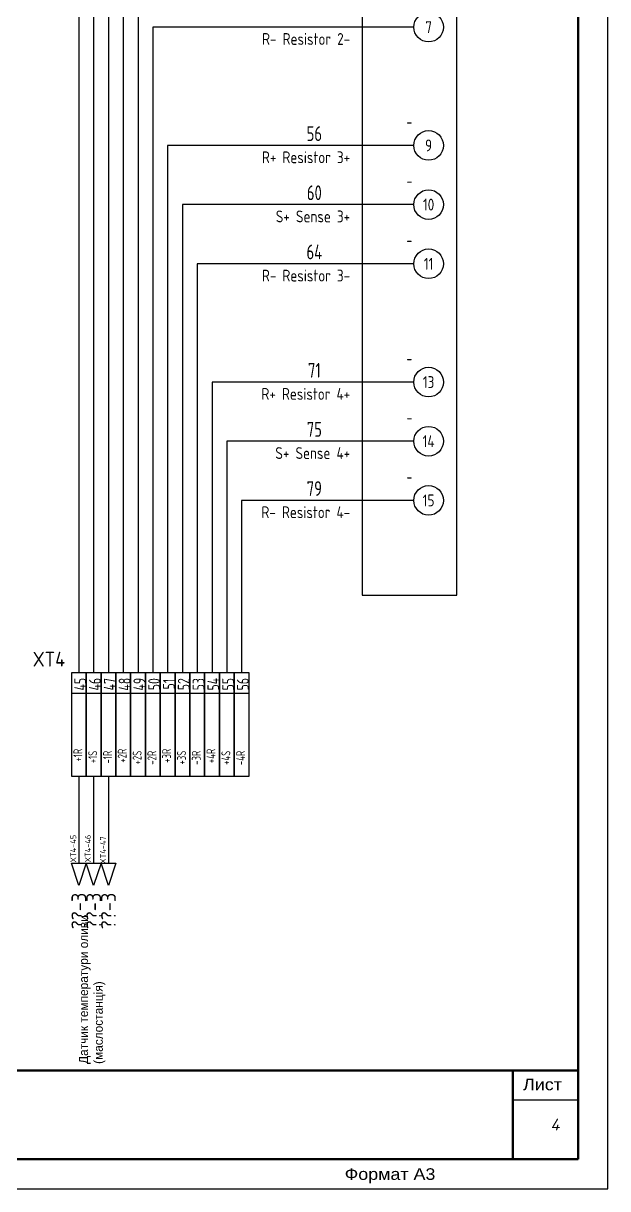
# Model space of a CAD drawing. Extents: x -20 to 400, y -5 to 292.
# Drawn here: x 301.3 to 400, y -5 to 192 of the extents above; entities that cross this region are included whole.
import ezdxf
from ezdxf.enums import TextEntityAlignment as Align

# ---------------------------------------------------------------- set-up
doc = ezdxf.new("R2010")
doc.units = 0
doc.linetypes.add('Caddy_Solid', pattern=[0])
for name, color, linetype in [('100', 7, 'Continuous'), ('BLU_2.5mm^2', 5, 'Continuous'), ('DESC', 1, 'Continuous'), ('GRN_0.75mm^2', 3, 'Continuous'), ('MISC', 2, 'Continuous'), ('SYMS', 7, 'Continuous'), ('TAGS', 51, 'Continuous'), ('TERMS', 4, 'Continuous'), ('TITLE', 7, 'Continuous'), ('WIRENO', 70, 'Continuous'), ('XREF', 7, 'Continuous')]:
    doc.layers.add(name, color=color, linetype=linetype)
doc.styles.add('Caddy_Vectorfont1n', font='arial.ttf', dxfattribs={"width": 1.1})
doc.styles.add('ITALIC', font='ITALIC')
doc.styles.add('SIMPLEX', font='simplex')
doc.styles.add('WD_IEC', font='ISOCP2.shx', dxfattribs={"width": 0.9, "height": 4})

# ---------------------------------------------------------------- blocks, each defined once
blk = doc.blocks.new('wd_tb')
at = {"layer": 'TITLE', "color": 1, "style": 'SIMPLEX'}
blk.add_attdef('CAD#', (-14.33, 3.62), '', height=1.25, rotation=90, dxfattribs=at)
at = {"layer": 'TITLE', "color": 1, "style": 'ITALIC'}
for tag, p in [('DWG#', (377.5, 6.5)), ('TITLE#1', (133.27, -3.8)), ('TITLE#2', (163.84, -3.8)), ('TITLE#3', (197.71, -3.8))]:
    blk.add_attdef(tag, text='', height=2, dxfattribs=at).set_placement(p, align=Align.CENTER)
at = {"layer": 'TITLE', "color": 1}
for tag, p, height, style in [('JOB#', (277.8, 5.56), 2, 'ITALIC'), ('ENGINEER', (9.37, -2.98), 1.25, 'ITALIC'), ('CHKDBY', (40.35, -2.98), 1.25, 'ITALIC'), ('SHTS', (385.36, -3.42), 2, 'ITALIC'), ('DRAWNBY', (70.5, -3.39), 1.25, 'ITALIC'), ('DATE', (98.17, -3.8), 1.25, 'SIMPLEX')]:
    blk.add_attdef(tag, p, '', height=height, dxfattribs=dict(at, style=style))
at = {"layer": 'TITLE', "color": 1, "style": 'ITALIC'}
blk.add_attdef('SH#', text='', height=2, dxfattribs=at).set_placement((391.86, 4.83), align=Align.RIGHT)
at = {"layer": 'TITLE', "color": 7, "flags": 9}
blk.add_attdef('WD_TB', (-0.02, 0.56), '', height=1.57, dxfattribs=at)
at = {"layer": 'TITLE', "color": 1, "style": 'ITALIC', "flags": 3}
blk.add_attdef('TITLE#4', text='', height=2, dxfattribs=at).set_placement((230.75, -4.22), align=Align.CENTER)
blk = doc.blocks.new('PLCIO_396C')
at = {"layer": 'SYMS'}
for p, q in [((8, 8), (-8, 8)), ((-8, 8), (-8, -156)), ((8, -156), (8, 8)), ((-8, -156), (8, -156))]:
    blk.add_line(p, q, dxfattribs=at)
for centre in [(0, 0), (3.25, -10), (3.25, -20), (3.25, -40), (3.25, -50), (3.25, -60), (3.25, -80), (3.25, -90), (3.25, -100), (3.25, -120), (3.25, -130), (3.25, -140)]:
    blk.add_circle(centre, 2.5, dxfattribs=at)
at = {"layer": 'SYMS', "style": 'WD_IEC'}
for tag, height, width, p in [('INST', 2.5, 0.8, (0, 26.5)), ('LOC', 2.5, 0.8, (0, 23.5)), ('MFG', 2.5, 0.8, (0, 20.5)), ('CAT', 2.5, 0.8, (0, 17.5)), ('LINE1', 2.5, 0.9, (0, 14.5)), ('LINE2', 2.5, 0.9, (0, 11.5)), ('DESC', 2.5, 0.9, (0, 8.473)), ('TAG', 2.5, 0.8, (0, 5.489)), ('TAGA01', 2, 0.8, (0, 3)), ('TAGA02', 2, 0.8, (0, -7)), ('TAGA03', 2, 0.8, (0, -17)), ('TAGA05', 2, 0.8, (0, -37)), ('TAGA06', 2, 0.8, (0, -47)), ('TAGA07', 2, 0.8, (0, -57)), ('TAGA09', 2, 0.8, (0, -77)), ('TAGA10', 2, 0.8, (0, -87)), ('TAGA11', 2, 0.8, (0, -97)), ('TAGA13', 2, 0.8, (0, -117)), ('TAGA14', 2, 0.8, (0, -127)), ('TAGA15', 2, 0.8, (0, -137))]:
    blk.add_attdef(tag, text='', height=height, dxfattribs=dict(at, width=width)).set_placement(p, align=Align.CENTER)
at = {"layer": 'SYMS', "linetype": 'Continuous', "style": 'WD_IEC', "width": 0.9, "flags": 9}
blk.add_attdef('ASSYCODE', text='', height=0.32, dxfattribs=at).set_placement((3.68, 17.142), align=Align.CENTER)
at = {"layer": 'SYMS', "style": 'WD_IEC', "width": 0.9}
for tag, p in [('DESCA01', (20, 0.5)), ('DESCB01', (20, -2.625)), ('DESCC01', (20, -5.75)), ('DESCD01', (20, -8.875)), ('DESCA02', (20, -9.5)), ('DESCE01', (20, -12)), ('DESCB02', (20, -12.625)), ('DESCC02', (20, -15.75)), ('DESCD02', (20, -18.875)), ('DESCA03', (20, -19.5)), ('DESCE02', (20, -22)), ('DESCB03', (20, -22.625)), ('DESCC03', (20, -25.75)), ('DESCD03', (20, -28.875)), ('DESCE03', (20, -32)), ('DESCA05', (20, -39.5)), ('DESCB05', (20, -42.625)), ('DESCC05', (20, -45.75)), ('DESCD05', (20, -48.875)), ('DESCA06', (20, -49.5)), ('DESCE05', (20, -52)), ('DESCB06', (20, -52.625)), ('DESCC06', (20, -55.75)), ('DESCD06', (20, -58.875)), ('DESCA07', (20, -59.5)), ('DESCE06', (20, -62)), ('DESCB07', (20, -62.625)), ('DESCC07', (20, -65.75)), ('DESCD07', (20, -68.875)), ('DESCE07', (20, -72)), ('DESCA09', (20, -79.5)), ('DESCB09', (20, -82.625)), ('DESCC09', (20, -85.75)), ('DESCD09', (20, -88.875)), ('DESCA10', (20, -89.5)), ('DESCE09', (20, -92)), ('DESCB10', (20, -92.625)), ('DESCC10', (20, -95.75)), ('DESCD10', (20, -98.875)), ('DESCA11', (20, -99.5)), ('DESCE10', (20, -102)), ('DESCB11', (20, -102.625)), ('DESCC11', (20, -105.75)), ('DESCD11', (20, -108.875)), ('DESCE11', (20, -112)), ('DESCA13', (20, -119.5)), ('DESCB13', (20, -122.625)), ('DESCC13', (20, -125.75)), ('DESCD13', (20, -128.875)), ('DESCA14', (20, -129.5)), ('DESCE13', (20, -132)), ('DESCB14', (20, -132.625)), ('DESCC14', (20, -135.75)), ('DESCD14', (20, -138.875)), ('DESCA15', (20, -139.5)), ('DESCE14', (20, -142)), ('DESCB15', (20, -142.625)), ('DESCC15', (20, -145.75)), ('DESCD15', (20, -148.875)), ('DESCE15', (20, -152))]:
    blk.add_attdef(tag, p, '', height=2.5, dxfattribs=at)
for tag, p in [('TERM01', (0, 0)), ('TERM02', (3.25, -10)), ('TERM03', (3.25, -20)), ('TERM05', (3.25, -40)), ('TERM06', (3.25, -50)), ('TERM07', (3.25, -60)), ('TERM09', (3.25, -80)), ('TERM10', (3.25, -90)), ('TERM11', (3.25, -100)), ('TERM13', (3.25, -120)), ('TERM14', (3.25, -130)), ('TERM15', (3.25, -140))]:
    blk.add_attdef(tag, text='', height=2, dxfattribs=at).set_placement(p, align=Align.MIDDLE_CENTER)
at = {"layer": 'SYMS', "style": 'WD_IEC', "width": 0.9, "flags": 1}
for tag, p in [('X4TERM01', (-2.5, 0)), ('X4TERM02', (0.75, -10)), ('X4TERM03', (0.75, -20)), ('X4TERM05', (0.75, -40)), ('X4TERM06', (0.75, -50)), ('X4TERM07', (0.75, -60)), ('X4TERM09', (0.75, -80)), ('X4TERM10', (0.75, -90)), ('X4TERM11', (0.75, -100)), ('X4TERM13', (0.75, -120)), ('X4TERM14', (0.75, -130)), ('X4TERM15', (0.75, -140))]:
    blk.add_attdef(tag, p, '', height=0.32, dxfattribs=at)
at = {"layer": 'SYMS', "style": 'WD_IEC', "width": 0.9}
for tag, p in [('TERMDESC01', (-10, -1)), ('TERMDESC02', (-10, -11)), ('TERMDESC03', (-10, -21)), ('TERMDESC05', (-10, -41)), ('TERMDESC06', (-10, -51)), ('TERMDESC07', (-10, -61)), ('TERMDESC09', (-10, -81)), ('TERMDESC10', (-10, -91)), ('TERMDESC11', (-10, -101)), ('TERMDESC13', (-10, -121)), ('TERMDESC14', (-10, -131)), ('TERMDESC15', (-10, -141))]:
    blk.add_attdef(tag, text='', height=2, dxfattribs=at).set_placement(p, align=Align.TOP_RIGHT)
blk = doc.blocks.new('VT0001_002')
at = {"layer": 'BLU_2.5mm^2', "color": 0, "transparency": 33554687}
blk.add_line((0, -3.43), (2.5, -3.43), dxfattribs=at)
blk.add_lwpolyline([(0, -17.5), (2.5, -17.5), (2.5, 0), (0, 0)], close=True, dxfattribs=at)
at = {"color": 2, "lineweight": 15, "true_color": 0xf1eb1f, "transparency": 33554687, "style": 'WD_IEC', "flags": 1}
for tag, p, height in [('ASSYCODE', (2.75, 7.32), 1), ('CATDESC', (2.75, 5.82), 1), ('MFG', (2.75, 3.82), 1.5), ('CAT', (2.75, 1.32), 1.5)]:
    blk.add_attdef(tag, p, '', height=height, dxfattribs=at)
at = {"color": 2, "lineweight": 15, "true_color": 0xf1eb1f, "transparency": 33554687, "style": 'WD_IEC'}
for tag, p in [('INST', (-2.25, 5.32)), ('LOC', (-2.25, 1.32)), ('DESC1', (-2.25, -10.43)), ('DESC2', (-2.25, -13.93)), ('DESC3', (-2.25, -17.43))]:
    blk.add_attdef(tag, text='', height=2.5, dxfattribs=at).set_placement(p, align=Align.RIGHT)
at = {"color": 2, "lineweight": 15, "true_color": 0xf1eb1f, "transparency": 33554687, "style": 'WD_IEC', "width": 0.8}
blk.add_attdef('TERM01', text='', height=2, rotation=89.5557, dxfattribs=at).set_placement((0.47, -1.92), align=Align.TOP_CENTER)
at = {"color": 0, "transparency": 33554687, "flags": 1}
blk.add_attdef('X2LINK', (1.25, 0), '', height=0.01, dxfattribs=at)
at = {"color": 0, "transparency": 33554687, "style": 'WD_IEC', "flags": 1}
for tag, p, height in [('X2TERM01', (1.25, 0), 0.08), ('STRIPSEQ', (0, -3.43), 0.03), ('LINKTERM', (0, -3.47), 0.03), ('X8TERM01', (1.25, -17.5), 0.08)]:
    blk.add_attdef(tag, p, '', height=height, dxfattribs=at)
at = {"color": 2, "lineweight": 15, "true_color": 0xf1eb1f, "transparency": 33554687, "style": 'WD_IEC', "flags": 8}
blk.add_attdef('TAGSTRIP', text='', height=2.5, dxfattribs=at).set_placement((-2.25, -2.93), align=Align.RIGHT)
blk = doc.blocks.new('WD_WNH')
at = {"linetype": 'Continuous', "style": 'WD_IEC', "width": 0.8}
blk.add_attdef('WIRENO', text='', height=2.5, dxfattribs=at).set_placement((0, 0.75), align=Align.CENTER)
at = {"style": 'WD_IEC', "flags": 1}
for tag, p in [('W08USER', (0, 0.375)), ('W04USER', (0, 0.875)), ('W05USER', (0, 0.75)), ('W09USER', (0, 0.25)), ('W03USER', (0, 1)), ('W06USER', (0, 0.625)), ('W07USER', (0, 0.5)), ('W02USER', (0, 1.125)), ('W01USER', (0, 1.25)), ('W10USER', (0, 0.125))]:
    blk.add_attdef(tag, text='', height=0.08, dxfattribs=at).set_placement(p, align=Align.CENTER)
blk = doc.blocks.new('HA1S4')
blk.add_lwpolyline([(0, -3.75), (-1.25, 0), (1.25, 0)], close=True)
at = {"style": 'WD_IEC', "flags": 8}
blk.add_attdef('WIRENO', (-1, 1.25), '', height=2.5, rotation=90, dxfattribs=at)
at = {"style": 'WD_IEC'}
blk.add_attdef('DESC1', text='', height=2.5, rotation=90, dxfattribs=at).set_placement((1, 1.25), align=Align.TOP_LEFT)
at = {"style": 'WD_IEC', "flags": 1}
blk.add_attdef('X2TERM01', (0, 0), '', height=0.32, dxfattribs=at)
blk.add_attdef('SIGCODE', text='', height=1, dxfattribs=at).set_placement((-2.5, -3.2), align=Align.RIGHT)
at = {"style": 'WD_IEC'}
blk.add_attdef('XREF', text='', height=2.5, rotation=90, dxfattribs=at).set_placement((0, -5), align=Align.MIDDLE_RIGHT)

msp = doc.modelspace()

# ---------------------------------------------------------------- linework, layer by layer
at = {"layer": '100', "linetype": 'Caddy_Solid', "lineweight": 50}
for p, q in [((395, 286.94), (395, 0)), ((210, 15), (395, 15)), ((384, 0), (384, 15)), ((395, 0), (-12, 0))]:
    msp.add_line(p, q, dxfattribs=at)
at = {"layer": '100', "linetype": 'Caddy_Solid', "lineweight": 25}
msp.add_line((384, 10), (395, 10), dxfattribs=at)
at = {"layer": 'GRN_0.75mm^2'}
for p, q in [((310.64, 251.35), (310.64, 82.21)), ((313.14, 241.35), (313.14, 82.21)), ((315.64, 231.35), (315.64, 82.21)), ((318.14, 211.35), (318.14, 82.21)), ((320.64, 201.35), (320.64, 82.21)), ((367.24, 191.35), (323.14, 191.35)), ((323.14, 191.35), (323.14, 82.21)), ((367.24, 171.35), (325.64, 171.35)), ((325.64, 171.35), (325.64, 82.21)), ((367.24, 161.35), (328.14, 161.35)), ((328.14, 161.35), (328.14, 82.21)), ((367.24, 151.35), (330.64, 151.35)), ((330.64, 151.35), (330.64, 82.21)), ((367.24, 131.35), (333.14, 131.35)), ((333.14, 131.35), (333.14, 82.21)), ((367.24, 121.35), (335.64, 121.35)), ((335.64, 121.35), (335.64, 82.21)), ((367.24, 111.35), (338.14, 111.35)), ((338.14, 111.35), (338.14, 82.21)), ((310.64, 64.71), (310.64, 50.02)), ((313.14, 64.71), (313.14, 50.02)), ((315.64, 64.71), (315.64, 50.02))]:
    msp.add_line(p, q, dxfattribs=at)
at = {"layer": 'SYMS'}
msp.add_lwpolyline([(-20, -5), (400, -5), (400, 292), (-20, 292)], close=True, dxfattribs=at)

# ---------------------------------------------------------------- block references
ref = msp.add_blockref('PLCIO_396C', (366.49, 251.35), dxfattribs=at)
ref.add_attrib('TERM01', '1', dxfattribs={"layer": 'TERMS', "height": 2, "style": 'WD_IEC', "width": 0.9}).set_placement((366.49, 251.35), align=Align.MIDDLE_CENTER)
ref.add_attrib('TAGA01', '-', dxfattribs={"layer": 'TAGS', "height": 2, "style": 'WD_IEC', "width": 0.8}).set_placement((366.49, 254.35), align=Align.CENTER)
ref.add_attrib('CAT', '178772', dxfattribs={"layer": 'MISC', "height": 2.5, "style": 'WD_IEC', "width": 0.8}).set_placement((366.49, 268.85), align=Align.CENTER)
ref.add_attrib('MFG', 'Eaton', dxfattribs={"layer": 'MISC', "height": 2.5, "style": 'WD_IEC', "width": 0.8}).set_placement((366.49, 271.85), align=Align.CENTER)
ref.add_attrib('LINE2', 'SLOT ', dxfattribs={"layer": 'MISC', "height": 2.5, "style": 'WD_IEC', "width": 0.9}).set_placement((366.49, 262.85), align=Align.CENTER)
ref.add_attrib('TAG', 'PLC6', dxfattribs={"layer": 'TAGS', "height": 2.5, "style": 'WD_IEC', "width": 0.8}).set_placement((366.49, 256.83), align=Align.CENTER)
ref.add_attrib('DESC', '4AI-PTNI', dxfattribs={"layer": 'DESC', "height": 2.5, "style": 'WD_IEC', "width": 0.9}).set_placement((366.49, 259.82), align=Align.CENTER)
ref.add_attrib('LINE1', 'RACK ', dxfattribs={"layer": 'MISC', "height": 2.5, "style": 'WD_IEC', "width": 0.9}).set_placement((366.49, 265.85), align=Align.CENTER)
ref.add_attrib('TERMDESC01', 'R+ Resistor 1+', dxfattribs={"layer": 'TERMS', "height": 2, "style": 'WD_IEC', "width": 0.9}).set_placement((356.49, 250.35), align=Align.TOP_RIGHT)
ref.add_attrib('TERM02', '2', dxfattribs={"layer": 'TERMS', "height": 2, "style": 'WD_IEC', "width": 0.9}).set_placement((369.74, 241.35), align=Align.MIDDLE_CENTER)
ref.add_attrib('TAGA02', '-', dxfattribs={"layer": 'TAGS', "height": 2, "style": 'WD_IEC', "width": 0.8}).set_placement((366.49, 244.35), align=Align.CENTER)
ref.add_attrib('TERMDESC02', 'S+ Sense 1+', dxfattribs={"layer": 'TERMS', "height": 2, "style": 'WD_IEC', "width": 0.9}).set_placement((356.49, 240.35), align=Align.TOP_RIGHT)
ref.add_attrib('TERM03', '3', dxfattribs={"layer": 'TERMS', "height": 2, "style": 'WD_IEC', "width": 0.9}).set_placement((369.74, 231.35), align=Align.MIDDLE_CENTER)
ref.add_attrib('TAGA03', '-', dxfattribs={"layer": 'TAGS', "height": 2, "style": 'WD_IEC', "width": 0.8}).set_placement((366.49, 234.35), align=Align.CENTER)
ref.add_attrib('TERMDESC03', 'R- Resistor 1-', dxfattribs={"layer": 'TERMS', "height": 2, "style": 'WD_IEC', "width": 0.9}).set_placement((356.49, 230.35), align=Align.TOP_RIGHT)
ref.add_attrib('TERM05', '5', dxfattribs={"layer": 'TERMS', "height": 2, "style": 'WD_IEC', "width": 0.9}).set_placement((369.74, 211.35), align=Align.MIDDLE_CENTER)
ref.add_attrib('TAGA05', '-', dxfattribs={"layer": 'TAGS', "height": 2, "style": 'WD_IEC', "width": 0.8}).set_placement((366.49, 214.35), align=Align.CENTER)
ref.add_attrib('TERMDESC05', 'R+ Resistor 2+', dxfattribs={"layer": 'TERMS', "height": 2, "style": 'WD_IEC', "width": 0.9}).set_placement((356.49, 210.35), align=Align.TOP_RIGHT)
ref.add_attrib('TERM06', '6', dxfattribs={"layer": 'TERMS', "height": 2, "style": 'WD_IEC', "width": 0.9}).set_placement((369.74, 201.35), align=Align.MIDDLE_CENTER)
ref.add_attrib('TAGA06', '-', dxfattribs={"layer": 'TAGS', "height": 2, "style": 'WD_IEC', "width": 0.8}).set_placement((366.49, 204.35), align=Align.CENTER)
ref.add_attrib('TERMDESC06', 'S+ Sense 2+', dxfattribs={"layer": 'TERMS', "height": 2, "style": 'WD_IEC', "width": 0.9}).set_placement((356.49, 200.35), align=Align.TOP_RIGHT)
ref.add_attrib('TERM07', '7', dxfattribs={"layer": 'TERMS', "height": 2, "style": 'WD_IEC', "width": 0.9}).set_placement((369.74, 191.35), align=Align.MIDDLE_CENTER)
ref.add_attrib('TAGA07', '-', dxfattribs={"layer": 'TAGS', "height": 2, "style": 'WD_IEC', "width": 0.8}).set_placement((366.49, 194.35), align=Align.CENTER)
ref.add_attrib('TERMDESC07', 'R- Resistor 2-', dxfattribs={"layer": 'TERMS', "height": 2, "style": 'WD_IEC', "width": 0.9}).set_placement((356.49, 190.35), align=Align.TOP_RIGHT)
ref.add_attrib('TERM09', '9', dxfattribs={"layer": 'TERMS', "height": 2, "style": 'WD_IEC', "width": 0.9}).set_placement((369.74, 171.35), align=Align.MIDDLE_CENTER)
ref.add_attrib('TAGA09', '-', dxfattribs={"layer": 'TAGS', "height": 2, "style": 'WD_IEC', "width": 0.8}).set_placement((366.49, 174.35), align=Align.CENTER)
ref.add_attrib('TERMDESC09', 'R+ Resistor 3+', dxfattribs={"layer": 'TERMS', "height": 2, "style": 'WD_IEC', "width": 0.9}).set_placement((356.49, 170.35), align=Align.TOP_RIGHT)
ref.add_attrib('TERM10', '10', dxfattribs={"layer": 'TERMS', "height": 2, "style": 'WD_IEC', "width": 0.9}).set_placement((369.74, 161.35), align=Align.MIDDLE_CENTER)
ref.add_attrib('TAGA10', '-', dxfattribs={"layer": 'TAGS', "height": 2, "style": 'WD_IEC', "width": 0.8}).set_placement((366.49, 164.35), align=Align.CENTER)
ref.add_attrib('TERMDESC10', 'S+ Sense 3+', dxfattribs={"layer": 'TERMS', "height": 2, "style": 'WD_IEC', "width": 0.9}).set_placement((356.49, 160.35), align=Align.TOP_RIGHT)
ref.add_attrib('TERM11', '11', dxfattribs={"layer": 'TERMS', "height": 2, "style": 'WD_IEC', "width": 0.9}).set_placement((369.74, 151.35), align=Align.MIDDLE_CENTER)
ref.add_attrib('TAGA11', '-', dxfattribs={"layer": 'TAGS', "height": 2, "style": 'WD_IEC', "width": 0.8}).set_placement((366.49, 154.35), align=Align.CENTER)
ref.add_attrib('TERMDESC11', 'R- Resistor 3-', dxfattribs={"layer": 'TERMS', "height": 2, "style": 'WD_IEC', "width": 0.9}).set_placement((356.49, 150.35), align=Align.TOP_RIGHT)
ref.add_attrib('TERM13', '13', dxfattribs={"layer": 'TERMS', "height": 2, "style": 'WD_IEC', "width": 0.9}).set_placement((369.74, 131.35), align=Align.MIDDLE_CENTER)
ref.add_attrib('TAGA13', '-', dxfattribs={"layer": 'TAGS', "height": 2, "style": 'WD_IEC', "width": 0.8}).set_placement((366.49, 134.35), align=Align.CENTER)
ref.add_attrib('TERMDESC13', 'R+ Resistor 4+', dxfattribs={"layer": 'TERMS', "height": 2, "style": 'WD_IEC', "width": 0.9}).set_placement((356.49, 130.35), align=Align.TOP_RIGHT)
ref.add_attrib('TERM14', '14', dxfattribs={"layer": 'TERMS', "height": 2, "style": 'WD_IEC', "width": 0.9}).set_placement((369.74, 121.35), align=Align.MIDDLE_CENTER)
ref.add_attrib('TAGA14', '-', dxfattribs={"layer": 'TAGS', "height": 2, "style": 'WD_IEC', "width": 0.8}).set_placement((366.49, 124.35), align=Align.CENTER)
ref.add_attrib('TERMDESC14', 'S+ Sense 4+', dxfattribs={"layer": 'TERMS', "height": 2, "style": 'WD_IEC', "width": 0.9}).set_placement((356.49, 120.35), align=Align.TOP_RIGHT)
ref.add_attrib('TERM15', '15', dxfattribs={"layer": 'TERMS', "height": 2, "style": 'WD_IEC', "width": 0.9}).set_placement((369.74, 111.35), align=Align.MIDDLE_CENTER)
ref.add_attrib('TAGA15', '-', dxfattribs={"layer": 'TAGS', "height": 2, "style": 'WD_IEC', "width": 0.8}).set_placement((366.49, 114.35), align=Align.CENTER)
ref.add_attrib('TERMDESC15', 'R- Resistor 4-', dxfattribs={"layer": 'TERMS', "height": 2, "style": 'WD_IEC', "width": 0.9}).set_placement((356.49, 110.35), align=Align.TOP_RIGHT)
ref = msp.add_blockref('VT0001_002', (309.39, 82.21), dxfattribs=at)
ref.add_attrib('TERM01', '45', dxfattribs={"layer": 'TERMS', "color": 2, "lineweight": 15, "true_color": 0xf1eb1f, "transparency": 33554687, "height": 2, "rotation": 89.5557, "style": 'WD_IEC', "width": 0.8}).set_placement((309.86, 80.29), align=Align.TOP_CENTER)
ref.add_attrib('TAGSTRIP', 'XT4', dxfattribs={"layer": 'TAGS', "color": 2, "lineweight": 15, "true_color": 0xf1eb1f, "transparency": 33554687, "height": 2.5, "style": 'WD_IEC', "flags": 8}).set_placement((308.32, 83.26), align=Align.RIGHT)
ref.add_attrib('DESC1', '+1R', dxfattribs={"layer": 'DESC', "color": 2, "lineweight": 15, "true_color": 0xf1eb1f, "transparency": 33554687, "height": 1.5, "rotation": 90, "style": 'WD_IEC', "width": 0.8}).set_placement((311.21, 69.37), align=Align.RIGHT)
ref = msp.add_blockref('VT0001_002', (311.89, 82.21), dxfattribs=at)
ref.add_attrib('TERM01', '46', dxfattribs={"layer": 'TERMS', "color": 2, "lineweight": 15, "true_color": 0xf1eb1f, "transparency": 33554687, "height": 2, "rotation": 89.5557, "style": 'WD_IEC', "width": 0.8}).set_placement((312.36, 80.29), align=Align.TOP_CENTER)
ref.add_attrib('DESC1', '+1S', dxfattribs={"layer": 'DESC', "color": 2, "lineweight": 15, "true_color": 0xf1eb1f, "transparency": 33554687, "height": 1.5, "rotation": 90, "style": 'WD_IEC', "width": 0.8}).set_placement((313.73, 69.03), align=Align.RIGHT)
ref = msp.add_blockref('VT0001_002', (314.39, 82.21), dxfattribs=at)
ref.add_attrib('TERM01', '47', dxfattribs={"layer": 'TERMS', "color": 2, "lineweight": 15, "true_color": 0xf1eb1f, "transparency": 33554687, "height": 2, "rotation": 89.5557, "style": 'WD_IEC', "width": 0.8}).set_placement((314.86, 80.29), align=Align.TOP_CENTER)
ref.add_attrib('DESC1', '-1R', dxfattribs={"layer": 'DESC', "color": 2, "lineweight": 15, "true_color": 0xf1eb1f, "transparency": 33554687, "height": 1.5, "rotation": 90, "style": 'WD_IEC', "width": 0.8}).set_placement((316.23, 69.03), align=Align.RIGHT)
ref = msp.add_blockref('VT0001_002', (316.89, 82.21), dxfattribs=at)
ref.add_attrib('TERM01', '48', dxfattribs={"layer": 'TERMS', "color": 2, "lineweight": 15, "true_color": 0xf1eb1f, "transparency": 33554687, "height": 2, "rotation": 89.5557, "style": 'WD_IEC', "width": 0.8}).set_placement((317.36, 80.29), align=Align.TOP_CENTER)
ref.add_attrib('DESC1', '+2R', dxfattribs={"layer": 'DESC', "color": 2, "lineweight": 15, "true_color": 0xf1eb1f, "transparency": 33554687, "height": 1.5, "rotation": 90, "style": 'WD_IEC', "width": 0.8}).set_placement((318.71, 69.37), align=Align.RIGHT)
ref = msp.add_blockref('VT0001_002', (319.39, 82.21), dxfattribs=at)
ref.add_attrib('TERM01', '49', dxfattribs={"layer": 'TERMS', "color": 2, "lineweight": 15, "true_color": 0xf1eb1f, "transparency": 33554687, "height": 2, "rotation": 89.5557, "style": 'WD_IEC', "width": 0.8}).set_placement((319.86, 80.29), align=Align.TOP_CENTER)
ref.add_attrib('DESC1', '+2S', dxfattribs={"layer": 'DESC', "color": 2, "lineweight": 15, "true_color": 0xf1eb1f, "transparency": 33554687, "height": 1.5, "rotation": 90, "style": 'WD_IEC', "width": 0.8}).set_placement((321.23, 69.03), align=Align.RIGHT)
ref = msp.add_blockref('VT0001_002', (321.89, 82.21), dxfattribs=at)
ref.add_attrib('TERM01', '50', dxfattribs={"layer": 'TERMS', "color": 2, "lineweight": 15, "true_color": 0xf1eb1f, "transparency": 33554687, "height": 2, "rotation": 89.5557, "style": 'WD_IEC', "width": 0.8}).set_placement((322.36, 80.29), align=Align.TOP_CENTER)
ref.add_attrib('DESC1', '-2R', dxfattribs={"layer": 'DESC', "color": 2, "lineweight": 15, "true_color": 0xf1eb1f, "transparency": 33554687, "height": 1.5, "rotation": 90, "style": 'WD_IEC', "width": 0.8}).set_placement((323.73, 69.03), align=Align.RIGHT)
ref = msp.add_blockref('VT0001_002', (324.39, 82.21), dxfattribs=at)
ref.add_attrib('TERM01', '51', dxfattribs={"layer": 'TERMS', "color": 2, "lineweight": 15, "true_color": 0xf1eb1f, "transparency": 33554687, "height": 2, "rotation": 89.5557, "style": 'WD_IEC', "width": 0.8}).set_placement((324.86, 80.29), align=Align.TOP_CENTER)
ref.add_attrib('DESC1', '+3R', dxfattribs={"layer": 'DESC', "color": 2, "lineweight": 15, "true_color": 0xf1eb1f, "transparency": 33554687, "height": 1.5, "rotation": 90, "style": 'WD_IEC', "width": 0.8}).set_placement((326.21, 69.37), align=Align.RIGHT)
ref = msp.add_blockref('VT0001_002', (326.89, 82.21), dxfattribs=at)
ref.add_attrib('TERM01', '52', dxfattribs={"layer": 'TERMS', "color": 2, "lineweight": 15, "true_color": 0xf1eb1f, "transparency": 33554687, "height": 2, "rotation": 89.5557, "style": 'WD_IEC', "width": 0.8}).set_placement((327.36, 80.29), align=Align.TOP_CENTER)
ref.add_attrib('DESC1', '+3S', dxfattribs={"layer": 'DESC', "color": 2, "lineweight": 15, "true_color": 0xf1eb1f, "transparency": 33554687, "height": 1.5, "rotation": 90, "style": 'WD_IEC', "width": 0.8}).set_placement((328.73, 69.03), align=Align.RIGHT)
ref = msp.add_blockref('VT0001_002', (329.39, 82.21), dxfattribs=at)
ref.add_attrib('TERM01', '53', dxfattribs={"layer": 'TERMS', "color": 2, "lineweight": 15, "true_color": 0xf1eb1f, "transparency": 33554687, "height": 2, "rotation": 89.5557, "style": 'WD_IEC', "width": 0.8}).set_placement((329.86, 80.29), align=Align.TOP_CENTER)
ref.add_attrib('DESC1', '-3R', dxfattribs={"layer": 'DESC', "color": 2, "lineweight": 15, "true_color": 0xf1eb1f, "transparency": 33554687, "height": 1.5, "rotation": 90, "style": 'WD_IEC', "width": 0.8}).set_placement((331.23, 69.03), align=Align.RIGHT)
ref = msp.add_blockref('VT0001_002', (331.89, 82.21), dxfattribs=at)
ref.add_attrib('TERM01', '54', dxfattribs={"layer": 'TERMS', "color": 2, "lineweight": 15, "true_color": 0xf1eb1f, "transparency": 33554687, "height": 2, "rotation": 89.5557, "style": 'WD_IEC', "width": 0.8}).set_placement((332.36, 80.29), align=Align.TOP_CENTER)
ref.add_attrib('DESC1', '+4R', dxfattribs={"layer": 'DESC', "color": 2, "lineweight": 15, "true_color": 0xf1eb1f, "transparency": 33554687, "height": 1.5, "rotation": 90, "style": 'WD_IEC', "width": 0.8}).set_placement((333.71, 69.37), align=Align.RIGHT)
ref = msp.add_blockref('VT0001_002', (334.39, 82.21), dxfattribs=at)
ref.add_attrib('TERM01', '55', dxfattribs={"layer": 'TERMS', "color": 2, "lineweight": 15, "true_color": 0xf1eb1f, "transparency": 33554687, "height": 2, "rotation": 89.5557, "style": 'WD_IEC', "width": 0.8}).set_placement((334.86, 80.29), align=Align.TOP_CENTER)
ref.add_attrib('DESC1', '+4S', dxfattribs={"layer": 'DESC', "color": 2, "lineweight": 15, "true_color": 0xf1eb1f, "transparency": 33554687, "height": 1.5, "rotation": 90, "style": 'WD_IEC', "width": 0.8}).set_placement((336.23, 69.03), align=Align.RIGHT)
ref = msp.add_blockref('VT0001_002', (336.89, 82.21), dxfattribs=at)
ref.add_attrib('TERM01', '56', dxfattribs={"layer": 'TERMS', "color": 2, "lineweight": 15, "true_color": 0xf1eb1f, "transparency": 33554687, "height": 2, "rotation": 89.5557, "style": 'WD_IEC', "width": 0.8}).set_placement((337.36, 80.29), align=Align.TOP_CENTER)
ref.add_attrib('DESC1', '-4R', dxfattribs={"layer": 'DESC', "color": 2, "lineweight": 15, "true_color": 0xf1eb1f, "transparency": 33554687, "height": 1.5, "rotation": 90, "style": 'WD_IEC', "width": 0.8}).set_placement((338.73, 69.03), align=Align.RIGHT)
ref = msp.add_blockref('wd_tb', (0, 0), dxfattribs=at)
ref.add_attrib('SH#', '4', dxfattribs={"layer": 'TITLE', "color": 1, "height": 2, "style": 'ITALIC'}).set_placement((391.86, 4.83), align=Align.RIGHT)
ref = msp.add_blockref('HA1S4', (310.64, 50.02), dxfattribs=at)
ref.add_attrib('SIGCODE', 'XT4-45', dxfattribs={"layer": 'MISC', "height": 1, "rotation": 90, "style": 'WD_IEC'}).set_placement((310.19, 54.82), align=Align.RIGHT)
ref.add_attrib('XREF', '??-3', dxfattribs={"layer": 'XREF', "height": 2.5, "rotation": 90, "style": 'WD_IEC'}).set_placement((310.64, 45.02), align=Align.MIDDLE_RIGHT)
ref = msp.add_blockref('HA1S4', (313.14, 50.02), dxfattribs=at)
ref.add_attrib('SIGCODE', 'XT4-46', dxfattribs={"layer": 'MISC', "height": 1, "rotation": 90, "style": 'WD_IEC'}).set_placement((312.65, 54.83), align=Align.RIGHT)
ref.add_attrib('XREF', '??-3', dxfattribs={"layer": 'XREF', "height": 2.5, "rotation": 90, "style": 'WD_IEC'}).set_placement((313.14, 45.02), align=Align.MIDDLE_RIGHT)
ref = msp.add_blockref('HA1S4', (315.64, 50.02), dxfattribs=at)
ref.add_attrib('SIGCODE', 'XT4-47', dxfattribs={"layer": 'MISC', "height": 1, "rotation": 90, "style": 'WD_IEC'}).set_placement((315.22, 54.57), align=Align.RIGHT)
ref.add_attrib('XREF', '??-3', dxfattribs={"layer": 'XREF', "height": 2.5, "rotation": 90, "style": 'WD_IEC'}).set_placement((315.64, 45.02), align=Align.MIDDLE_RIGHT)
at = {"layer": 'WIRENO'}
ref = msp.add_blockref('WD_WNH', (350.43, 171.35), dxfattribs=at)
ref.add_attrib('WIRENO', '56', dxfattribs={"linetype": 'Continuous', "height": 2.5, "style": 'WD_IEC', "width": 0.8}).set_placement((350.43, 172.1), align=Align.CENTER)
ref = msp.add_blockref('WD_WNH', (350.43, 161.35), dxfattribs=at)
ref.add_attrib('WIRENO', '60', dxfattribs={"linetype": 'Continuous', "height": 2.5, "style": 'WD_IEC', "width": 0.8}).set_placement((350.43, 162.1), align=Align.CENTER)
ref = msp.add_blockref('WD_WNH', (350.43, 151.35), dxfattribs=at)
ref.add_attrib('WIRENO', '64', dxfattribs={"linetype": 'Continuous', "height": 2.5, "style": 'WD_IEC', "width": 0.8}).set_placement((350.43, 152.1), align=Align.CENTER)
ref = msp.add_blockref('WD_WNH', (350.43, 131.35), dxfattribs=at)
ref.add_attrib('WIRENO', '71', dxfattribs={"linetype": 'Continuous', "height": 2.5, "style": 'WD_IEC', "width": 0.8}).set_placement((350.43, 132.1), align=Align.CENTER)
ref = msp.add_blockref('WD_WNH', (350.43, 121.35), dxfattribs=at)
ref.add_attrib('WIRENO', '75', dxfattribs={"linetype": 'Continuous', "height": 2.5, "style": 'WD_IEC', "width": 0.8}).set_placement((350.43, 122.1), align=Align.CENTER)
ref = msp.add_blockref('WD_WNH', (350.43, 111.35), dxfattribs=at)
ref.add_attrib('WIRENO', '79', dxfattribs={"linetype": 'Continuous', "height": 2.5, "style": 'WD_IEC', "width": 0.8}).set_placement((350.43, 112.1), align=Align.CENTER)

# ---------------------------------------------------------------- texts
at = {"layer": '100', "lineweight": 25, "style": 'Caddy_Vectorfont1n', "width": 1.1}
for s, p in [('Лист', (385.7, 11.64)), ('Формат А3', (355.56, -3.51))]:
    msp.add_text(s, height=1.965, dxfattribs=at).set_placement(p)
at = {"layer": 'SYMS', "insert": (310.68, 16.09), "char_height": 1.5, "attachment_point": 1, "rotation": 90}
msp.add_mtext_dynamic_manual_height_columns('\\pxt1;Датчик температури оливи (маслостанц{\\fArial|b0|i0|c204|p34;і}я) ', width=28.9746, gutter_width=12.5, heights=[5.59], dxfattribs=at)

doc.saveas('drawing.dxf')
